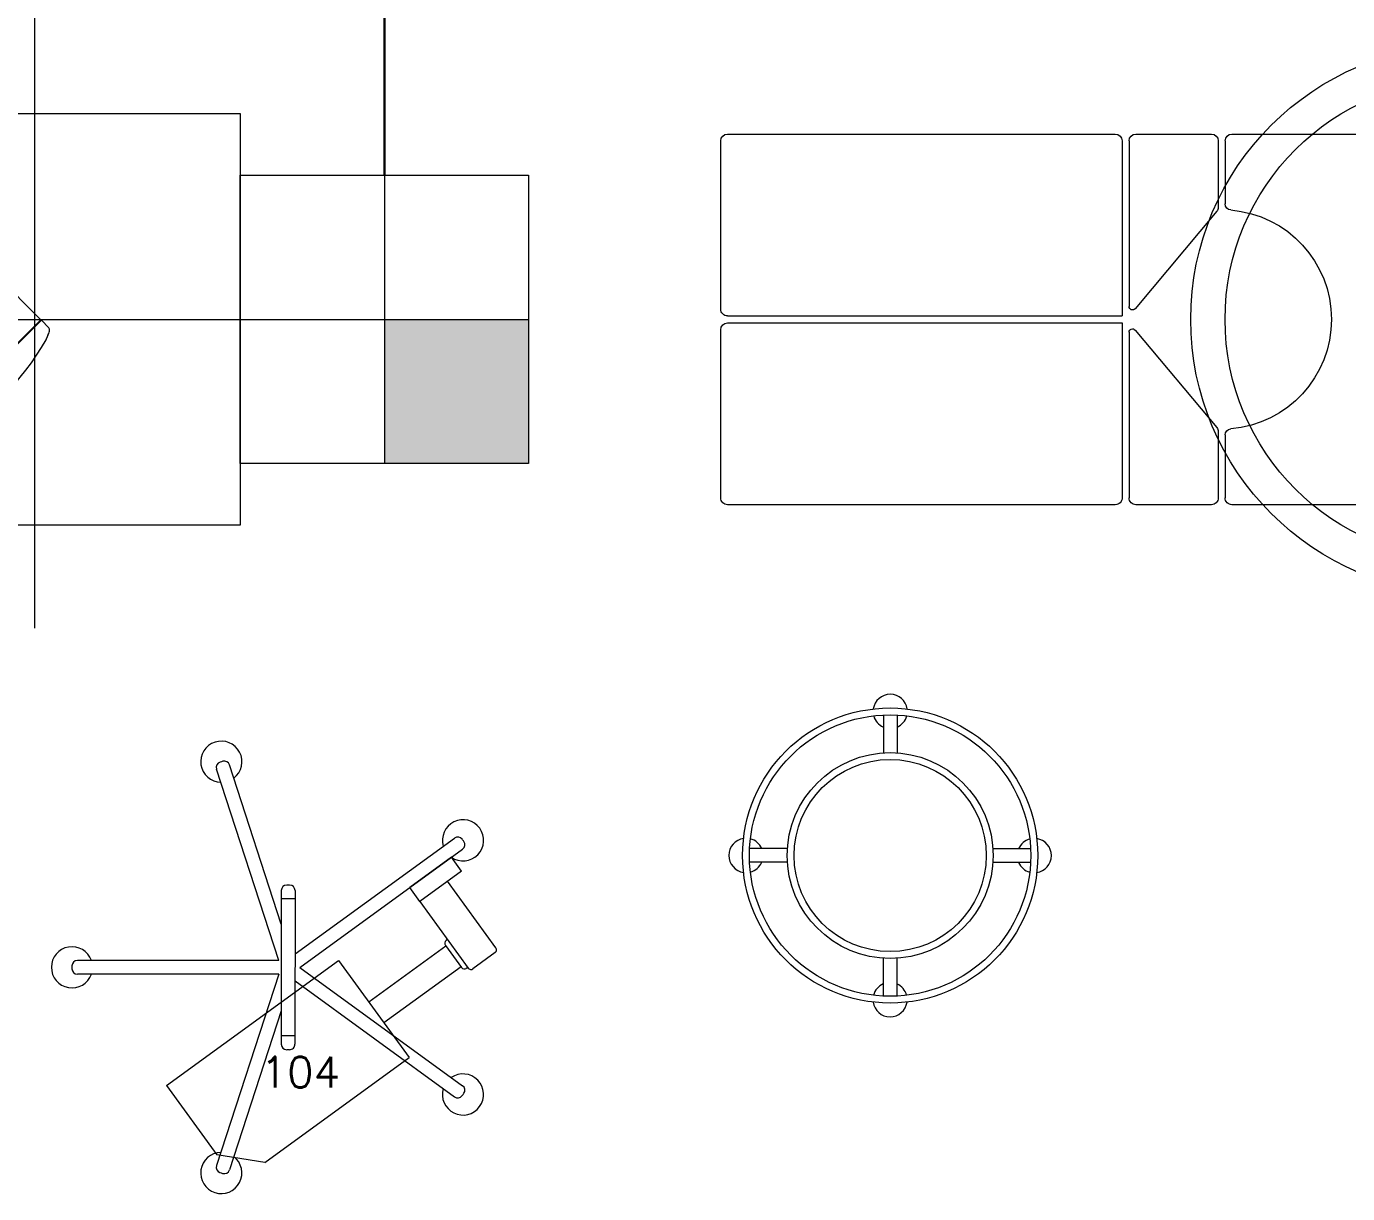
# Model space of a CAD drawing. Header units: metres. Extents: x 75097 to 220695, y -1557923 to -1361206.
# Drawn here: x 153152 to 155077, y -1402888 to -1401187 of the extents above; entities that cross this region are included whole.
import ezdxf

# ---------------------------------------------------------------- set-up
doc = ezdxf.new("R2010")
doc.units = ezdxf.units.M
doc.layers.get('0').update_dxf_attribs({"lineweight": 0})
for name, color, linetype, lineweight in [('A-100 - Copy$0$Medical Equipment and Furniture', 8, 'Continuous', 0), ('A-100 - Copy$0$Medical Equipment and Furniture1', 8, 'Continuous', 5), ('E-LG', 245, 'Continuous', 30)]:
    doc.layers.add(name, color=color, linetype=linetype, lineweight=lineweight)
doc.layers.add('E-POWR', color=7, linetype='Continuous', lineweight=9, true_color=0x4e7e3e)
doc.layers.add('EXF', color=7, linetype='Continuous', lineweight=0, true_color=0x4e7e3e)
doc.styles.add('A-100 - Copy$0$list_ghTextstyle', font='romans.shx', dxfattribs={"height": 0.25})

# ---------------------------------------------------------------- blocks, each defined once
blk = doc.blocks.new('SFB')
at = {"layer": 'E-POWR'}
h = blk.add_hatch(color=256, dxfattribs=at)
h.dxf.hatch_style = 1
h.paths.add_polyline_path([(210, -210), (210, 0), (0, 0), (0, -210)])
blk.add_lwpolyline([(-210, 210), (210, 210), (210, -210), (-210, -210)], close=True, dxfattribs=at)
for points in [[(0, 210), (0, -210)], [(-210, 0), (210, 0)]]:
    blk.add_lwpolyline(points, dxfattribs=at)
blk = doc.blocks.new('A-100 - Copy$0$OR Table')
at = {"layer": 'A-100 - Copy$0$Medical Equipment and Furniture'}
for p, q in [((-782398.7, -309932.5), (-782398.7, -310497.5)), ((-782143.7, -309922.5), (-782388.7, -309922.5)), ((-782133.7, -309932.5), (-782133.7, -310507.5)), ((-782123.7, -309932.5), (-782123.7, -310507.5)), ((-781868.7, -309922.5), (-782113.7, -309922.5)), ((-781858.7, -310497.5), (-781858.7, -309932.5)), ((-782388.7, -310507.5), (-782133.7, -310507.5)), ((-782123.7, -310507.5), (-781868.7, -310507.5)), ((-782398.7, -310527.5), (-782398.7, -310637.5)), ((-782388.7, -310517.5), (-782147.5, -310517.5)), ((-782286.2, -310645.4), (-782144.2, -310526.3)), ((-782113.2, -310526.3), (-781971.2, -310645.4)), ((-782110, -310517.5), (-781868.7, -310517.5)), ((-781858.7, -310637.5), (-781858.7, -310527.5)), ((-782388.7, -310647.5), (-782292, -310647.5)), ((-781965.4, -310647.5), (-781868.7, -310647.5)), ((-782398.7, -310667.5), (-782398.7, -310987.5)), ((-782388.7, -310657.5), (-782297.1, -310657.5)), ((-781960.3, -310657.5), (-781868.7, -310657.5)), ((-781858.7, -310987.5), (-781858.7, -310667.5))]:
    blk.add_line(p, q, dxfattribs=at)
for centre, radius, start, end in [((-782388.7, -309932.5), 10, 90.001, 180.001), ((-782143.7, -309932.5), 10, 0.001, 90.001), ((-782113.7, -309932.5), 10, 90.001, 180.001), ((-781868.7, -309932.5), 10, 0.001, 90.001), ((-782388.7, -310497.5), 10, 180.001, 270.001), ((-781868.7, -310497.5), 10, 270.001, 0.001), ((-782388.7, -310527.5), 10, 90.001, 180.001), ((-782147.5, -310522.5), 5, 309.9879, 90.001), ((-782110, -310522.5), 5, 90.001, 230.0141), ((-781868.7, -310527.5), 10, 0.001, 90.001), ((-782388.7, -310637.5), 10, 180.001, 270.001), ((-782292, -310638.5), 9, 270.001, 309.9879), ((-781965.4, -310638.5), 9, 230.0141, 270.001), ((-781868.7, -310637.5), 10, 270.001, 0.001), ((-782388.7, -310667.5), 10, 90.001, 180.001), ((-782297.1, -310666.5), 9, 4.7528, 90.001), ((-782128.7, -310652.5), 160, 184.7528, 355.2492), ((-781960.3, -310666.5), 9, 90.001, 175.2492), ((-781868.7, -310667.5), 10, 0.001, 90.001)]:
    blk.add_arc(centre, radius, start, end, dxfattribs=at)
blk = doc.blocks.new('A-100 - Copy$0$HF14427-P')
for p, q in [((-0.01, 0.4148), (-0.01, 0.3597)), ((0.01, 0.4148), (0.01, 0.3597)), ((-0.2048, 0.22), (-0.1497, 0.22)), ((0.1497, 0.22), (0.2048, 0.22)), ((-0.2048, 0.2), (-0.1497, 0.2)), ((0.1497, 0.2), (0.2048, 0.2)), ((-0.01, 0.0603), (-0.01, 0.0052)), ((0.01, 0.0603), (0.01, 0.0052))]:
    blk.add_line(p, q)
for points in [[(-0.1497, 0.2), (-0.1497, 0.2), (-0.1497, 0.2), (-0.1497, 0.2), (-0.1497, 0.2), (-0.1497, 0.2), (-0.1497, 0.2), (-0.1497, 0.2), (-0.1497, 0.2), (-0.1497, 0.2), (-0.1497, 0.2), (-0.1497, 0.2), (-0.1497, 0.2), (-0.1497, 0.2), (-0.1497, 0.2), (-0.1497, 0.2), (-0.1497, 0.2), (-0.1497, 0.2), (-0.1497, 0.2), (-0.1497, 0.2), (-0.1497, 0.2), (-0.1497, 0.2), (-0.1497, 0.2), (-0.1497, 0.2), (-0.1497, 0.2), (-0.1497, 0.2), (-0.1497, 0.2), (-0.1497, 0.2), (-0.1497, 0.2), (-0.1497, 0.2), (-0.1497, 0.2), (-0.1497, 0.2), (-0.1497, 0.2), (-0.1497, 0.2), (-0.1497, 0.2), (-0.1497, 0.2), (-0.1497, 0.2), (-0.1497, 0.2), (-0.1497, 0.2), (-0.1497, 0.2), (-0.1497, 0.2), (-0.1497, 0.2), (-0.1497, 0.2), (-0.1497, 0.2), (-0.1497, 0.2), (-0.1497, 0.2), (-0.1497, 0.2), (-0.1497, 0.2), (-0.1497, 0.2), (-0.1497, 0.2), (-0.1497, 0.2), (-0.1497, 0.2), (-0.1497, 0.2), (-0.1497, 0.2), (-0.1497, 0.2), (-0.1497, 0.2), (-0.1497, 0.2), (-0.1497, 0.2), (-0.1497, 0.2), (-0.1497, 0.2), (-0.1497, 0.2), (-0.1497, 0.2), (-0.1497, 0.2), (-0.1497, 0.2), (-0.1497, 0.2), (-0.1497, 0.2), (-0.1497, 0.2), (-0.1497, 0.2), (-0.1497, 0.2), (-0.1497, 0.2), (-0.1497, 0.2), (-0.1497, 0.2), (-0.1497, 0.2), (-0.1497, 0.2), (-0.1497, 0.2), (-0.1497, 0.2), (-0.1497, 0.2), (-0.1497, 0.2), (-0.1497, 0.2), (-0.1497, 0.2), (-0.1497, 0.2), (-0.1497, 0.2), (-0.1497, 0.2), (-0.1497, 0.2), (-0.1497, 0.2), (-0.1497, 0.2), (-0.1497, 0.2), (-0.1497, 0.2), (-0.1497, 0.2), (-0.1497, 0.2), (-0.1497, 0.2), (-0.1497, 0.2), (-0.1497, 0.2), (-0.1497, 0.2), (-0.1497, 0.2), (-0.1497, 0.2), (-0.1497, 0.2), (-0.1497, 0.2), (-0.1497, 0.2), (-0.1497, 0.2), (-0.1497, 0.2), (-0.1497, 0.2), (-0.1497, 0.2), (-0.1497, 0.2), (-0.1497, 0.2), (-0.1497, 0.2), (-0.1497, 0.2), (-0.1497, 0.2), (-0.1497, 0.2), (-0.1497, 0.2), (-0.1497, 0.2), (-0.1497, 0.2), (-0.1497, 0.2), (-0.1497, 0.2), (-0.1497, 0.2), (-0.1497, 0.2), (-0.1497, 0.2), (-0.1497, 0.2), (-0.1497, 0.2), (-0.1497, 0.2), (-0.1497, 0.2), (-0.1497, 0.2), (-0.1497, 0.2), (-0.1497, 0.2), (-0.1497, 0.2), (-0.1497, 0.2), (-0.1497, 0.2), (-0.1497, 0.2), (-0.1497, 0.2), (-0.1497, 0.2), (-0.1497, 0.2), (-0.1497, 0.2), (-0.1497, 0.2), (-0.1497, 0.2), (-0.1497, 0.2), (-0.1497, 0.2), (-0.1497, 0.2), (-0.1497, 0.2), (-0.1497, 0.2), (-0.1497, 0.2), (-0.1497, 0.2), (-0.1497, 0.2), (-0.1497, 0.2), (-0.1497, 0.2), (-0.1497, 0.2), (-0.1497, 0.2), (-0.1497, 0.2), (-0.1497, 0.2), (-0.1497, 0.2), (-0.1497, 0.2), (-0.1497, 0.2), (-0.1497, 0.2), (-0.1497, 0.2), (-0.1497, 0.2), (-0.1497, 0.2), (-0.1497, 0.2), (-0.1497, 0.2), (-0.1497, 0.2), (-0.1497, 0.2), (-0.1497, 0.2), (-0.1497, 0.2), (-0.1497, 0.2), (-0.1497, 0.2), (-0.1497, 0.2), (-0.1497, 0.2), (-0.1497, 0.2), (-0.1497, 0.2), (-0.1497, 0.2), (-0.1497, 0.2), (-0.1497, 0.2), (-0.1497, 0.2), (-0.1497, 0.2), (-0.1497, 0.2), (-0.1497, 0.2), (-0.1497, 0.2), (-0.1497, 0.2), (-0.1497, 0.2), (-0.1497, 0.2), (-0.1497, 0.2), (-0.1497, 0.2), (-0.1497, 0.2), (-0.1497, 0.2), (-0.1497, 0.2), (-0.1497, 0.2), (-0.1497, 0.2), (-0.1497, 0.2), (-0.1497, 0.2), (-0.1497, 0.2), (-0.1497, 0.2), (-0.1497, 0.2), (-0.1497, 0.2), (-0.1497, 0.2), (-0.1497, 0.2), (-0.1497, 0.2), (-0.1497, 0.2), (-0.1497, 0.2), (-0.1497, 0.2), (-0.1497, 0.2), (-0.1497, 0.2), (-0.1497, 0.2), (-0.1497, 0.2), (-0.1497, 0.2), (-0.1497, 0.2), (-0.1497, 0.2), (-0.1497, 0.2), (-0.1497, 0.2), (-0.1497, 0.2), (-0.1497, 0.2), (-0.1497, 0.2), (-0.1497, 0.2), (-0.1497, 0.2), (-0.1497, 0.2), (-0.1497, 0.2), (-0.1497, 0.2), (-0.1497, 0.2), (-0.1497, 0.2), (-0.1497, 0.2), (-0.1497, 0.2), (-0.1497, 0.2)], [(-0.1497, 0.2), (-0.1497, 0.2), (-0.1497, 0.2), (-0.1497, 0.2), (-0.1497, 0.2), (-0.1497, 0.2), (-0.1497, 0.2), (-0.1497, 0.2), (-0.1497, 0.2), (-0.1497, 0.2), (-0.1497, 0.2), (-0.1497, 0.2), (-0.1497, 0.2), (-0.1497, 0.2), (-0.1497, 0.2), (-0.1497, 0.2), (-0.1497, 0.2), (-0.1497, 0.2), (-0.1497, 0.2), (-0.1497, 0.2), (-0.1497, 0.2), (-0.1497, 0.2), (-0.1497, 0.2), (-0.1497, 0.2), (-0.1497, 0.2), (-0.1497, 0.2), (-0.1497, 0.2), (-0.1497, 0.2), (-0.1497, 0.2), (-0.1497, 0.2), (-0.1497, 0.2), (-0.1497, 0.2), (-0.1497, 0.2), (-0.1497, 0.2), (-0.1497, 0.2), (-0.1497, 0.2), (-0.1497, 0.2), (-0.1497, 0.2), (-0.1497, 0.2), (-0.1497, 0.2), (-0.1497, 0.2), (-0.1497, 0.2), (-0.1497, 0.2), (-0.1497, 0.2), (-0.1497, 0.2), (-0.1497, 0.2), (-0.1497, 0.2), (-0.1497, 0.2), (-0.1497, 0.2), (-0.1497, 0.2), (-0.1497, 0.2), (-0.1497, 0.2), (-0.1497, 0.2), (-0.1497, 0.2), (-0.1497, 0.2), (-0.1497, 0.2), (-0.1497, 0.2), (-0.1497, 0.2), (-0.1497, 0.2), (-0.1497, 0.2), (-0.1497, 0.2), (-0.1497, 0.2), (-0.1497, 0.2), (-0.1497, 0.2), (-0.1497, 0.2), (-0.1497, 0.2), (-0.1497, 0.2), (-0.1497, 0.2), (-0.1497, 0.2), (-0.1497, 0.2), (-0.1497, 0.2), (-0.1497, 0.2), (-0.1497, 0.2), (-0.1497, 0.2), (-0.1497, 0.2), (-0.1497, 0.2), (-0.1497, 0.2), (-0.1497, 0.2), (-0.1497, 0.2), (-0.1497, 0.2), (-0.1497, 0.2), (-0.1497, 0.2), (-0.1497, 0.2), (-0.1497, 0.2), (-0.1497, 0.2), (-0.1497, 0.2), (-0.1497, 0.2), (-0.1497, 0.2), (-0.1497, 0.2), (-0.1497, 0.2), (-0.1497, 0.2), (-0.1497, 0.2), (-0.1497, 0.2), (-0.1497, 0.2), (-0.1497, 0.2), (-0.1497, 0.2), (-0.1497, 0.2), (-0.1497, 0.2), (-0.1497, 0.2), (-0.1497, 0.2), (-0.1497, 0.2), (-0.1497, 0.2), (-0.1497, 0.2), (-0.1497, 0.2), (-0.1497, 0.2), (-0.1497, 0.2), (-0.1497, 0.2), (-0.1497, 0.2), (-0.1497, 0.2), (-0.1497, 0.2), (-0.1497, 0.2), (-0.1497, 0.2), (-0.1497, 0.2), (-0.1497, 0.2), (-0.1497, 0.2), (-0.1497, 0.2), (-0.1497, 0.2), (-0.1497, 0.2), (-0.1497, 0.2), (-0.1497, 0.2), (-0.1497, 0.2), (-0.1497, 0.2), (-0.1497, 0.2), (-0.1497, 0.2), (-0.1497, 0.2), (-0.1497, 0.2), (-0.1497, 0.2), (-0.1497, 0.2), (-0.1497, 0.2), (-0.1497, 0.2), (-0.1497, 0.2), (-0.1497, 0.2), (-0.1497, 0.2), (-0.1497, 0.2), (-0.1497, 0.2), (-0.1497, 0.2), (-0.1497, 0.2), (-0.1497, 0.2), (-0.1497, 0.2), (-0.1497, 0.2), (-0.1497, 0.2), (-0.1497, 0.2), (-0.1497, 0.2), (-0.1497, 0.2), (-0.1497, 0.2), (-0.1497, 0.2), (-0.1497, 0.2), (-0.1497, 0.2), (-0.1497, 0.2), (-0.1497, 0.2), (-0.1497, 0.2), (-0.1497, 0.2), (-0.1497, 0.2), (-0.1497, 0.2), (-0.1497, 0.2), (-0.1497, 0.2), (-0.1497, 0.2), (-0.1497, 0.2), (-0.1497, 0.2), (-0.1497, 0.2), (-0.1497, 0.2), (-0.1497, 0.2), (-0.1497, 0.2), (-0.1497, 0.2), (-0.1497, 0.2), (-0.1497, 0.2), (-0.1497, 0.2), (-0.1497, 0.2), (-0.1497, 0.2), (-0.1497, 0.2), (-0.1497, 0.2), (-0.1497, 0.2), (-0.1497, 0.2), (-0.1497, 0.2), (-0.1497, 0.2), (-0.1497, 0.2), (-0.1497, 0.2), (-0.1497, 0.2), (-0.1497, 0.2), (-0.1497, 0.2), (-0.1497, 0.2), (-0.1497, 0.2), (-0.1497, 0.2), (-0.1497, 0.2), (-0.1497, 0.2), (-0.1497, 0.2), (-0.1497, 0.2), (-0.1497, 0.2), (-0.1497, 0.2), (-0.1497, 0.2), (-0.1497, 0.2), (-0.1497, 0.2), (-0.1497, 0.2), (-0.1497, 0.2), (-0.1497, 0.2), (-0.1497, 0.2), (-0.1497, 0.2), (-0.1497, 0.2), (-0.1497, 0.2), (-0.1497, 0.2), (-0.1497, 0.2), (-0.1497, 0.2), (-0.1497, 0.2), (-0.1497, 0.2), (-0.1497, 0.2), (-0.1497, 0.2), (-0.1497, 0.2), (-0.1497, 0.2), (-0.1497, 0.2), (-0.1497, 0.2), (-0.1497, 0.2), (-0.1497, 0.2), (-0.1497, 0.2), (-0.1497, 0.2)], [(-0.1497, 0.2), (-0.1497, 0.2), (-0.1497, 0.2), (-0.1497, 0.2), (-0.1497, 0.2), (-0.1497, 0.2), (-0.1497, 0.2), (-0.1497, 0.2), (-0.1497, 0.2), (-0.1497, 0.2), (-0.1497, 0.2), (-0.1497, 0.2), (-0.1497, 0.2), (-0.1497, 0.2), (-0.1497, 0.2), (-0.1497, 0.2), (-0.1497, 0.2), (-0.1497, 0.2), (-0.1497, 0.2), (-0.1497, 0.2), (-0.1497, 0.2), (-0.1497, 0.2), (-0.1497, 0.2), (-0.1497, 0.2), (-0.1497, 0.2), (-0.1497, 0.2), (-0.1497, 0.2), (-0.1497, 0.2), (-0.1497, 0.2), (-0.1497, 0.2), (-0.1497, 0.2), (-0.1497, 0.2), (-0.1497, 0.2), (-0.1497, 0.2), (-0.1497, 0.2), (-0.1497, 0.2), (-0.1497, 0.2), (-0.1497, 0.2), (-0.1497, 0.2), (-0.1497, 0.2), (-0.1497, 0.2), (-0.1497, 0.2), (-0.1497, 0.2), (-0.1497, 0.2), (-0.1497, 0.2), (-0.1497, 0.2), (-0.1497, 0.2), (-0.1497, 0.2), (-0.1497, 0.2), (-0.1497, 0.2), (-0.1497, 0.2), (-0.1497, 0.2), (-0.1497, 0.2), (-0.1497, 0.2), (-0.1497, 0.2), (-0.1497, 0.2), (-0.1497, 0.2), (-0.1497, 0.2), (-0.1497, 0.2), (-0.1497, 0.2), (-0.1497, 0.2), (-0.1497, 0.2), (-0.1497, 0.2), (-0.1497, 0.2), (-0.1497, 0.2), (-0.1497, 0.2), (-0.1497, 0.2), (-0.1497, 0.2), (-0.1497, 0.2), (-0.1497, 0.2), (-0.1497, 0.2), (-0.1497, 0.2), (-0.1497, 0.2), (-0.1497, 0.2), (-0.1497, 0.2), (-0.1497, 0.2), (-0.1497, 0.2), (-0.1497, 0.2), (-0.1497, 0.2), (-0.1497, 0.2), (-0.1497, 0.2), (-0.1497, 0.2), (-0.1497, 0.2), (-0.1497, 0.2), (-0.1497, 0.2), (-0.1497, 0.2), (-0.1497, 0.2), (-0.1497, 0.2), (-0.1497, 0.2), (-0.1497, 0.2), (-0.1497, 0.2), (-0.1497, 0.2), (-0.1497, 0.2), (-0.1497, 0.2), (-0.1497, 0.2), (-0.1497, 0.2), (-0.1497, 0.2), (-0.1497, 0.2), (-0.1497, 0.2), (-0.1497, 0.2), (-0.1497, 0.2), (-0.1497, 0.2), (-0.1497, 0.2), (-0.1497, 0.2), (-0.1497, 0.2), (-0.1497, 0.2), (-0.1497, 0.2), (-0.1497, 0.2), (-0.1497, 0.2), (-0.1497, 0.2), (-0.1497, 0.2), (-0.1497, 0.2), (-0.1497, 0.2), (-0.1497, 0.2), (-0.1497, 0.2), (-0.1497, 0.2), (-0.1497, 0.2), (-0.1497, 0.2), (-0.1497, 0.2), (-0.1497, 0.2), (-0.1497, 0.2), (-0.1497, 0.2), (-0.1497, 0.2), (-0.1497, 0.2), (-0.1497, 0.2), (-0.1497, 0.2), (-0.1497, 0.2), (-0.1497, 0.2), (-0.1497, 0.2), (-0.1497, 0.2), (-0.1497, 0.2), (-0.1497, 0.2), (-0.1497, 0.2), (-0.1497, 0.2), (-0.1497, 0.2), (-0.1497, 0.2), (-0.1497, 0.2), (-0.1497, 0.2), (-0.1497, 0.2), (-0.1497, 0.2), (-0.1497, 0.2), (-0.1497, 0.2), (-0.1497, 0.2), (-0.1497, 0.2), (-0.1497, 0.2), (-0.1497, 0.2), (-0.1497, 0.2), (-0.1497, 0.2), (-0.1497, 0.2), (-0.1497, 0.2), (-0.1497, 0.2), (-0.1497, 0.2), (-0.1497, 0.2), (-0.1497, 0.2), (-0.1497, 0.2), (-0.1497, 0.2), (-0.1497, 0.2), (-0.1497, 0.2), (-0.1497, 0.2), (-0.1497, 0.2), (-0.1497, 0.2), (-0.1497, 0.2), (-0.1497, 0.2), (-0.1497, 0.2), (-0.1497, 0.2), (-0.1497, 0.2), (-0.1497, 0.2), (-0.1497, 0.2), (-0.1497, 0.2), (-0.1497, 0.2), (-0.1497, 0.2), (-0.1497, 0.2), (-0.1497, 0.2), (-0.1497, 0.2), (-0.1497, 0.2), (-0.1497, 0.2), (-0.1497, 0.2), (-0.1497, 0.2), (-0.1497, 0.2), (-0.1497, 0.2), (-0.1497, 0.2), (-0.1497, 0.2), (-0.1497, 0.2), (-0.1497, 0.2), (-0.1497, 0.2), (-0.1497, 0.2), (-0.1497, 0.2), (-0.1497, 0.2), (-0.1497, 0.2), (-0.1497, 0.2), (-0.1497, 0.2), (-0.1497, 0.2), (-0.1497, 0.2), (-0.1497, 0.2), (-0.1497, 0.2), (-0.1497, 0.2), (-0.1497, 0.2), (-0.1497, 0.2), (-0.1497, 0.2), (-0.1497, 0.2), (-0.1497, 0.2), (-0.1497, 0.2), (-0.1497, 0.2), (-0.1497, 0.2), (-0.1497, 0.2), (-0.1497, 0.2), (-0.1497, 0.2), (-0.1497, 0.2), (-0.1497, 0.2), (-0.1497, 0.2), (-0.1497, 0.2), (-0.1497, 0.2), (-0.1497, 0.2), (-0.1497, 0.2), (-0.1497, 0.2), (-0.1497, 0.2), (-0.1497, 0.2), (-0.1497, 0.2), (-0.1497, 0.2), (-0.1497, 0.2), (-0.1497, 0.2), (-0.1497, 0.2), (-0.1497, 0.2), (-0.1497, 0.2), (-0.1497, 0.2), (-0.1497, 0.2), (-0.1497, 0.2), (-0.1497, 0.2), (-0.1497, 0.2), (-0.1497, 0.2), (-0.1497, 0.2), (-0.1497, 0.2), (-0.1497, 0.2), (-0.1497, 0.2), (-0.1497, 0.2), (-0.1497, 0.2), (-0.1497, 0.2), (-0.1497, 0.2), (-0.1497, 0.2), (-0.1497, 0.2), (-0.1497, 0.2), (-0.1497, 0.2), (-0.1497, 0.2), (-0.1497, 0.2), (-0.1497, 0.2), (-0.1497, 0.2), (-0.1497, 0.2), (-0.1497, 0.2), (-0.1497, 0.2), (-0.1497, 0.2), (-0.1497, 0.2), (-0.1497, 0.2), (-0.1497, 0.2), (-0.1497, 0.2), (-0.1497, 0.2), (-0.1497, 0.2), (-0.1497, 0.2), (-0.1497, 0.2), (-0.1497, 0.2), (-0.1497, 0.2), (-0.1497, 0.2), (-0.1497, 0.2), (-0.1497, 0.2), (-0.1497, 0.2), (-0.1497, 0.2), (-0.1497, 0.2), (-0.1497, 0.2), (-0.1497, 0.2), (-0.1497, 0.2), (-0.1497, 0.2), (-0.1497, 0.2), (-0.1497, 0.2), (-0.1497, 0.2), (-0.1497, 0.2), (-0.1497, 0.2), (-0.1497, 0.2), (-0.1497, 0.2)]]:
    blk.add_lwpolyline(points, close=True)
for points in [[(-0.1497, 0.2), (-0.1497, 0.2), (-0.1497, 0.2), (-0.1497, 0.2), (-0.1497, 0.2), (-0.1497, 0.2), (-0.1497, 0.2), (-0.1497, 0.2)], [(-0.1497, 0.2), (-0.1497, 0.2), (-0.1497, 0.2), (-0.1497, 0.2), (-0.1497, 0.2), (-0.1497, 0.2), (-0.1497, 0.2), (-0.1497, 0.2), (-0.1497, 0.2), (-0.1497, 0.2), (-0.1497, 0.2), (-0.1497, 0.2), (-0.1497, 0.2), (-0.1497, 0.2), (-0.1497, 0.2), (-0.1497, 0.2), (-0.1497, 0.2), (-0.1497, 0.2), (-0.1497, 0.2), (-0.1497, 0.2), (-0.1497, 0.2), (-0.1497, 0.2), (-0.1497, 0.2), (-0.1497, 0.2), (-0.1497, 0.2), (-0.1497, 0.2), (-0.1497, 0.2), (-0.1497, 0.2), (-0.1497, 0.2), (-0.1497, 0.2), (-0.1497, 0.2), (-0.1497, 0.2), (-0.1497, 0.2), (-0.1497, 0.2), (-0.1497, 0.2), (-0.1497, 0.2), (-0.1497, 0.2), (-0.1497, 0.2), (-0.1497, 0.2), (-0.1497, 0.2), (-0.1497, 0.2), (-0.1497, 0.2), (-0.1497, 0.2), (-0.1497, 0.2), (-0.1497, 0.2), (-0.1497, 0.2), (-0.1497, 0.2), (-0.1497, 0.2), (-0.1497, 0.2), (-0.1497, 0.2), (-0.1497, 0.2), (-0.1497, 0.2), (-0.1497, 0.2), (-0.1497, 0.2), (-0.1497, 0.2), (-0.1497, 0.2), (-0.1497, 0.2), (-0.1497, 0.2), (-0.1497, 0.2), (-0.1497, 0.2), (-0.1497, 0.2), (-0.1497, 0.2), (-0.1497, 0.2), (-0.1497, 0.2), (-0.1497, 0.2), (-0.1497, 0.2), (-0.1497, 0.2), (-0.1497, 0.2), (-0.1497, 0.2), (-0.1497, 0.2), (-0.1497, 0.2), (-0.1497, 0.2), (-0.1497, 0.2), (-0.1497, 0.2), (-0.1497, 0.2), (-0.1497, 0.2), (-0.1497, 0.2), (-0.1497, 0.2), (-0.1497, 0.2), (-0.1497, 0.2), (-0.1497, 0.2), (-0.1497, 0.2), (-0.1497, 0.2), (-0.1497, 0.2), (-0.1497, 0.2), (-0.1497, 0.2), (-0.1497, 0.2), (-0.1497, 0.2), (-0.1497, 0.2), (-0.1497, 0.2), (-0.1497, 0.2), (-0.1497, 0.2), (-0.1497, 0.2), (-0.1497, 0.2), (-0.1497, 0.2), (-0.1497, 0.2), (-0.1497, 0.2), (-0.1497, 0.2), (-0.1497, 0.2), (-0.1497, 0.2), (-0.1497, 0.2), (-0.1497, 0.2), (-0.1497, 0.2), (-0.1497, 0.2), (-0.1497, 0.2), (-0.1497, 0.2), (-0.1497, 0.2), (-0.1497, 0.2), (-0.1497, 0.2), (-0.1497, 0.2), (-0.1497, 0.2)], [(-0.1497, 0.2), (-0.1497, 0.2), (-0.1497, 0.2), (-0.1497, 0.2), (-0.1497, 0.2), (-0.1497, 0.2), (-0.1497, 0.2), (-0.1497, 0.2), (-0.1497, 0.2), (-0.1497, 0.2), (-0.1497, 0.2), (-0.1497, 0.2), (-0.1497, 0.2), (-0.1497, 0.2), (-0.1497, 0.2), (-0.1497, 0.2), (-0.1497, 0.2)], [(-0.1497, 0.2), (-0.1497, 0.2), (-0.1497, 0.2), (-0.1497, 0.2), (-0.1497, 0.2), (-0.1497, 0.2), (-0.1497, 0.2)], [(-0.1497, 0.2), (-0.1497, 0.2), (-0.1497, 0.2), (-0.1497, 0.2), (-0.1497, 0.2), (-0.1497, 0.2), (-0.1497, 0.2), (-0.1497, 0.2), (-0.1497, 0.2), (-0.1497, 0.2), (-0.1497, 0.2), (-0.1497, 0.2)], [(-0.1497, 0.2), (-0.1497, 0.2), (-0.1497, 0.2), (-0.1497, 0.2), (-0.1497, 0.2), (-0.1497, 0.2), (-0.1497, 0.2), (-0.1497, 0.2), (-0.1497, 0.2), (-0.1497, 0.2), (-0.1497, 0.2), (-0.1497, 0.2), (-0.1497, 0.2), (-0.1497, 0.2), (-0.1497, 0.2), (-0.1497, 0.2), (-0.1497, 0.2), (-0.1497, 0.2), (-0.1497, 0.2), (-0.1497, 0.2), (-0.1497, 0.2), (-0.1497, 0.2), (-0.1497, 0.2), (-0.1497, 0.2), (-0.1497, 0.2), (-0.1497, 0.2), (-0.1497, 0.2), (-0.1497, 0.2), (-0.1497, 0.2), (-0.1497, 0.2), (-0.1497, 0.2), (-0.1497, 0.2), (-0.1497, 0.2), (-0.1497, 0.2), (-0.1497, 0.2), (-0.1497, 0.2), (-0.1497, 0.2), (-0.1497, 0.2), (-0.1497, 0.2), (-0.1497, 0.2), (-0.1497, 0.2), (-0.1497, 0.2), (-0.1497, 0.2), (-0.1497, 0.2), (-0.1497, 0.2), (-0.1497, 0.2), (-0.1497, 0.2), (-0.1497, 0.2), (-0.1497, 0.2), (-0.1497, 0.2), (-0.1497, 0.2), (-0.1497, 0.2), (-0.1497, 0.2), (-0.1497, 0.2), (-0.1497, 0.2), (-0.1497, 0.2), (-0.1497, 0.2), (-0.1497, 0.2), (-0.1497, 0.2), (-0.1497, 0.2), (-0.1497, 0.2), (-0.1497, 0.2), (-0.1497, 0.2), (-0.1497, 0.2), (-0.1497, 0.2), (-0.1497, 0.2), (-0.1497, 0.2), (-0.1497, 0.2), (-0.1497, 0.2), (-0.1497, 0.2), (-0.1497, 0.2), (-0.1497, 0.2), (-0.1497, 0.2), (-0.1497, 0.2), (-0.1497, 0.2), (-0.1497, 0.2), (-0.1497, 0.2), (-0.1497, 0.2), (-0.1497, 0.2), (-0.1497, 0.2), (-0.1497, 0.2), (-0.1497, 0.2), (-0.1497, 0.2), (-0.1497, 0.2), (-0.1497, 0.2), (-0.1497, 0.2), (-0.1497, 0.2), (-0.1497, 0.2), (-0.1497, 0.2)], [(-0.1497, 0.2), (-0.1497, 0.2), (-0.1497, 0.2), (-0.1497, 0.2), (-0.1497, 0.2), (-0.1497, 0.2), (-0.1497, 0.2), (-0.1497, 0.2), (-0.1497, 0.2), (-0.1497, 0.2), (-0.1497, 0.2), (-0.1497, 0.2), (-0.1497, 0.2), (-0.1497, 0.2), (-0.1497, 0.2), (-0.1497, 0.2), (-0.1497, 0.2), (-0.1497, 0.2), (-0.1497, 0.2), (-0.1497, 0.2), (-0.1497, 0.2), (-0.1497, 0.2), (-0.1497, 0.2), (-0.1497, 0.2), (-0.1497, 0.2), (-0.1497, 0.2), (-0.1497, 0.2), (-0.1497, 0.2), (-0.1497, 0.2), (-0.1497, 0.2), (-0.1497, 0.2), (-0.1497, 0.2), (-0.1497, 0.2), (-0.1497, 0.2), (-0.1497, 0.2), (-0.1497, 0.2), (-0.1497, 0.2), (-0.1497, 0.2), (-0.1497, 0.2), (-0.1497, 0.2), (-0.1497, 0.2), (-0.1497, 0.2), (-0.1497, 0.2), (-0.1497, 0.2), (-0.1497, 0.2), (-0.1497, 0.2), (-0.1497, 0.2), (-0.1497, 0.2), (-0.1497, 0.2), (-0.1497, 0.2), (-0.1497, 0.2), (-0.1497, 0.2), (-0.1497, 0.2), (-0.1497, 0.2)], [(-0.1497, 0.2), (-0.1497, 0.2), (-0.1497, 0.2), (-0.1497, 0.2), (-0.1497, 0.2), (-0.1497, 0.2), (-0.1497, 0.2), (-0.1497, 0.2), (-0.1497, 0.2), (-0.1497, 0.2)], [(-0.1497, 0.2), (-0.1497, 0.2), (-0.1497, 0.2), (-0.1497, 0.2), (-0.1497, 0.2), (-0.1497, 0.2), (-0.1497, 0.2), (-0.1497, 0.2), (-0.1497, 0.2), (-0.1497, 0.2)], [(-0.1497, 0.2), (-0.1497, 0.2), (-0.1497, 0.2), (-0.1497, 0.2), (-0.1497, 0.2), (-0.1497, 0.2), (-0.1497, 0.2), (-0.1497, 0.2), (-0.1497, 0.2), (-0.1497, 0.2), (-0.1497, 0.2), (-0.1497, 0.2), (-0.1497, 0.2), (-0.1497, 0.2), (-0.1497, 0.2)], [(-0.1497, 0.2), (-0.1497, 0.2), (-0.1497, 0.2), (-0.1497, 0.2), (-0.1497, 0.2), (-0.1497, 0.2), (-0.1497, 0.2), (-0.1497, 0.2), (-0.1497, 0.2), (-0.1497, 0.2)], [(-0.1497, 0.2), (-0.1497, 0.2), (-0.1497, 0.2), (-0.1497, 0.2), (-0.1497, 0.2), (-0.1497, 0.2), (-0.1497, 0.2)], [(-0.1497, 0.2), (-0.1497, 0.2), (-0.1497, 0.2), (-0.1497, 0.2), (-0.1497, 0.2), (-0.1497, 0.2), (-0.1497, 0.2), (-0.1497, 0.2), (-0.1497, 0.2), (-0.1497, 0.2)], [(-0.1497, 0.2), (-0.1497, 0.2), (-0.1497, 0.2), (-0.1497, 0.2), (-0.1497, 0.2), (-0.1497, 0.2), (-0.1497, 0.2), (-0.1497, 0.2), (-0.1497, 0.2), (-0.1497, 0.2), (-0.1497, 0.2), (-0.1497, 0.2), (-0.1497, 0.2), (-0.1497, 0.2), (-0.1497, 0.2), (-0.1497, 0.2), (-0.1497, 0.2), (-0.1497, 0.2)], [(-0.1497, 0.2), (-0.1497, 0.2), (-0.1497, 0.2), (-0.1497, 0.2), (-0.1497, 0.2), (-0.1497, 0.2), (-0.1497, 0.2), (-0.1497, 0.2), (-0.1497, 0.2)]]:
    blk.add_lwpolyline(points)
for radius in [0.215, 0.205, 0.15, 0.14]:
    blk.add_circle((0, 0.21), radius)
for centre, start, end in [((0, 0.42), 8.2132, 171.7868), ((0, 0.42), 194.9006, 246.4218), ((0, 0.42), 293.5782, 345.0994), ((-0.21, 0.21), 98.2132, 261.7868), ((-0.21, 0.21), 23.5782, 75.0994), ((0.21, 0.21), 104.9006, 156.4218), ((0.21, 0.21), 278.2132, 81.7868), ((-0.21, 0.21), 284.9006, 336.4218), ((0.21, 0.21), 203.5782, 255.0994), ((0, 0), 113.5782, 165.0994), ((0, 0), 14.9006, 66.4218), ((0, 0), 188.2132, 351.7868)]:
    blk.add_arc(centre, 0.025, start, end)
blk = doc.blocks.new('A-100 - Copy$0$Surgical Pendant (MG)')
at = {"layer": 'A-100 - Copy$0$Medical Equipment and Furniture'}
for p, q in [((-784781.3, -326890.1, 0), (-784318.8, -326818.8, 0)), ((-784769.9, -326898.5, 0), (-784327.1, -326830.2, 0)), ((-784296.1, -326847.7, 0), (-784794.2, -326924.5, 0)), ((-784296.1, -326847.7, 0), (-784223.2, -327320.6, 0)), ((-784261.7, -326860.6, 0), (-784187.7, -327341, 0)), ((-784270.1, -326872, 0), (-784197.6, -327342.5, 0)), ((-784794.2, -326924.5, 0), (-784721.3, -327397.4, 0)), ((-784749.1, -327427.5, 0), (-784823.1, -326947.1, 0)), ((-784739.2, -327425.9, 0), (-784811.7, -326955.5, 0)), ((-783443.6, -327963.1, 0), (-783443.6, -327063.1, 0)), ((-783743.6, -327813.1, 0), (-783743.6, -327213.1, 0)), ((-783743.6, -327213.1, 0), (-783143.6, -327213.1, 0)), ((-783143.6, -327213.1, 0), (-783143.6, -327813.1, 0)), ((-784457.2, -327303.2, 0), (-784459.1, -327303.7, 0)), ((-784454.7, -327302.5, 0), (-784457.2, -327303.2, 0)), ((-784451.7, -327301.7, 0), (-784454.7, -327302.5, 0)), ((-784449.1, -327301.1, 0), (-784451.9, -327301.8, 0)), ((-784451.9, -327301.8, 0), (-784451.7, -327301.7, 0)), ((-784441.9, -327302.1, 0), (-784442.5, -327301.5, 0)), ((-784441.8, -327302.2, 0), (-784441.9, -327302.1, 0)), ((-784441.9, -327302.1, 0), (-784432.1, -327314.3, 0)), ((-784432.1, -327314.3, 0), (-784621.9, -327461.2, 0)), ((-784431.5, -327315.1, 0), (-784621.3, -327461.9, 0)), ((-784458.3, -327303.5, 0), (-784459.5, -327303.8, 0)), ((-784459.1, -327303.7, 0), (-784459.5, -327303.8, 0)), ((-784432.3, -327315.7, 0), (-784432.9, -327314.9, 0)), ((-784431.5, -327315.1, 0), (-783764.7, -328177.4, 0)), ((-784223.2, -327320.6, 0), (-784244.5, -327349.7, 0)), ((-784187.7, -327341, 0), (-784197.6, -327342.5, 0)), ((-784398.1, -327358.2, 0), (-784362, -327352.6, 0)), ((-784362, -327352.6, 0), (-784344.9, -327365.2, 0)), ((-784244.5, -327349.7, 0), (-784344.9, -327365.2, 0)), ((-784344.9, -327365.2, 0), (-784295.9, -327357.6, 0)), ((-784343.8, -327367, 0), (-784295.6, -327359.6, 0)), ((-784295.9, -327357.6, 0), (-784266.8, -327378.9, 0)), ((-784295.6, -327359.6, 0), (-784268.8, -327379.3, 0)), ((-784270.7, -327353.7, 0), (-784244, -327527.2, 0)), ((-784262.8, -327352.5, 0), (-784236.1, -327526, 0)), ((-784357.4, -327382.3, 0), (-784344.9, -327365.2, 0)), ((-784343.8, -327367, 0), (-784356.4, -327384.1, 0)), ((-784268.8, -327379.3, 0), (-784246, -327527.5, 0)), ((-784266.8, -327378.9, 0), (-784244, -327527.2, 0)), ((-784692.3, -327418.7, 0), (-784721.3, -327397.4, 0)), ((-784377.2, -327385.3, 0), (-784357.4, -327382.3, 0)), ((-784356.4, -327384.1, 0), (-784375.8, -327387.1, 0)), ((-784602.7, -327404.9, 0), (-784692.3, -327418.7, 0)), ((-784674, -327415.9, 0), (-784647.2, -327589.3, 0)), ((-784666.1, -327414.7, 0), (-784639.3, -327588.1, 0)), ((-784662.2, -327439.9, 0), (-784640.9, -327410.8, 0)), ((-784640.6, -327412.8, 0), (-784660.2, -327439.6, 0)), ((-784640.9, -327410.8, 0), (-784602.7, -327404.9, 0)), ((-784604.8, -327407.3, 0), (-784640.6, -327412.8, 0)), ((-784739.2, -327425.9, 0), (-784749.1, -327427.5, 0)), ((-784625.4, -327432.3, 0), (-784626.4, -327434.1, 0)), ((-784625.2, -327432, 0), (-784625.8, -327433.1, 0)), ((-784625.2, -327432, 0), (-784625.4, -327432.3, 0)), ((-784639.3, -327588.1, 0), (-784662.2, -327439.9, 0)), ((-784660.2, -327439.6, 0), (-784637.4, -327587.8, 0)), ((-784631.9, -327445.9, 0), (-784632, -327446.5, 0)), ((-784631.2, -327448.6, 0), (-784631.2, -327448.6, 0)), ((-784631.2, -327448.6, 0), (-784621.9, -327461.1, 0)), ((-784630.2, -327440.7, 0), (-784631, -327442.4, 0)), ((-784630.2, -327440.7, 0), (-784630.2, -327440.7, 0)), ((-784629.1, -327438.8, 0), (-784629.2, -327439, 0)), ((-783954.5, -328324.2, 0), (-784621.3, -327461.9, 0)), ((-784620.5, -327461.3, 0), (-784621.1, -327460.5, 0)), ((-783431.2, -327492.2, 0), (-783442.5, -327503, 0)), ((-783423.3, -327492.2, 0), (-783425, -327491.6, 0)), ((-783423.2, -327492.2, 0), (-783423.3, -327492.2, 0)), ((-783418.5, -327494.2, 0), (-783421.5, -327492.9, 0)), ((-783421.2, -327493.1, 0), (-783421.5, -327492.9, 0)), ((-783416.2, -327495.2, 0), (-783418.5, -327494.2, 0)), ((-783414.3, -327495.9, 0), (-783416.2, -327495.1, 0)), ((-783414, -327496.1, 0), (-783415.1, -327495.6, 0)), ((-783414, -327496.1, 0), (-783414.3, -327495.9, 0)), ((-783918.5, -327978.5, 0), (-783443.2, -327503.7, 0)), ((-783893.6, -327513.1, 0), (-782993.6, -327513.1, 0)), ((-783443.2, -327503.7, 0), (-783273.6, -327673.5, 0)), ((-783442.5, -327503, 0), (-783272.9, -327672.8, 0)), ((-783442.5, -327504.4, 0), (-783441.8, -327503.7, 0)), ((-784246, -327527.5, 0), (-784256.3, -327541.6, 0)), ((-784244, -327527.2, 0), (-784255.4, -327542.8, 0)), ((-784236.1, -327526, 0), (-784244, -327527.2, 0)), ((-784647.2, -327589.3, 0), (-784639.3, -327588.1, 0)), ((-784610.2, -327609.4, 0), (-784639.3, -327588.1, 0)), ((-784637.4, -327587.8, 0), (-784610.6, -327607.5, 0)), ((-784549.8, -327582.9, 0), (-784562.4, -327600, 0)), ((-784548.8, -327584.8, 0), (-784561.3, -327601.9, 0)), ((-784530.1, -327579.9, 0), (-784549.8, -327582.9, 0)), ((-784528.7, -327581.7, 0), (-784548.8, -327584.8, 0)), ((-784610.6, -327607.5, 0), (-784562.4, -327600, 0)), ((-784561.3, -327601.9, 0), (-784610.2, -327609.4, 0)), ((-784562.5, -327600.8, 0), (-784545.5, -327613.5, 0)), ((-784545.5, -327613.5, 0), (-784508.2, -327608.2, 0)), ((-783265.8, -327644.7, 0), (-783266, -327644.3, 0)), ((-783265.5, -327645.5, 0), (-783266, -327644.3, 0)), ((-783265, -327646.5, 0), (-783265.8, -327644.7, 0)), ((-783262.1, -327661.6, 0), (-783272.9, -327672.8, 0)), ((-783263, -327651.6, 0), (-783262.8, -327651.8, 0)), ((-783261.9, -327654.3, 0), (-783263, -327651.6, 0)), ((-783262.1, -327661.6, 0), (-783262.1, -327661.6, 0)), ((-783262, -327661.5, 0), (-783261.6, -327660.9, 0)), ((-783273.6, -327673.5, 0), (-783770.5, -328169.9, 0)), ((-783274.3, -327672.8, 0), (-783273.6, -327672.1, 0)), ((-783143.6, -327813.1, 0), (-783743.6, -327813.1, 0)), ((-784102.8, -328155.6, 0), (-784092.7, -328145.5, 0)), ((-784114.4, -328167.6, 0), (-784114.9, -328168.2, 0)), ((-784114.4, -328167.6, 0), (-784103.5, -328156.3, 0)), ((-784114.4, -328167.5, 0), (-784114.4, -328167.6, 0)), ((-784103.5, -328156.3, 0), (-784018.3, -328241.7, 0)), ((-784102.8, -328155.6, 0), (-784023.2, -328235.4, 0)), ((-784102.1, -328156.3, 0), (-784102.8, -328157, 0)), ((-784114.5, -328174.9, 0), (-784113.5, -328177.6, 0)), ((-784113.5, -328177.6, 0), (-784113.6, -328177.3, 0)), ((-784113.6, -328177.3, 0), (-784112.4, -328180.3, 0)), ((-784112.4, -328180.3, 0), (-784111.4, -328182.6, 0)), ((-784111.4, -328182.6, 0), (-784110.6, -328184.5, 0)), ((-784110.9, -328183.7, 0), (-784110.5, -328184.8, 0)), ((-784110.6, -328184.5, 0), (-784110.5, -328184.8, 0)), ((-783764.7, -328177.4, 0), (-783954.5, -328324.2, 0)), ((-783764.1, -328178.2, 0), (-783953.9, -328325, 0)), ((-783765.5, -328178, 0), (-783764.9, -328178.8, 0)), ((-783754.7, -328190.7, 0), (-783764.1, -328178.2, 0)), ((-783760.8, -328207.3, 0), (-783760.2, -328206.2, 0)), ((-783760.8, -328207.3, 0), (-783760.6, -328207, 0)), ((-783760.6, -328207, 0), (-783759.6, -328205.2, 0)), ((-783759.6, -328205.2, 0), (-783758.3, -328203, 0)), ((-783758.3, -328203, 0), (-783756.7, -328200.3, 0)), ((-783756.9, -328200.5, 0), (-783756.7, -328200.3, 0)), ((-783755.8, -328198.6, 0), (-783755, -328196.9, 0)), ((-783755.8, -328198.6, 0), (-783755.8, -328198.6, 0)), ((-783754.7, -328190.7, 0), (-783754.8, -328190.7, 0)), ((-783754, -328193.4, 0), (-783754, -328192.8, 0)), ((-783953.7, -328323.6, 0), (-783953.1, -328324.4, 0)), ((-783962.5, -328333.1, 0), (-783962.2, -328333.2, 0)), ((-783962.2, -328333.2, 0), (-783960.3, -328334, 0)), ((-783944.1, -328337.2, 0), (-783953.9, -328325, 0)), ((-783953.2, -328336.9, 0), (-783951.4, -328337.5, 0)), ((-783953.2, -328336.9, 0), (-783953.2, -328336.9, 0)), ((-783947.9, -328338, 0), (-783947.2, -328338, 0)), ((-783945.2, -328337, 0), (-783944.9, -328336.7, 0)), ((-783945.2, -328337, 0), (-783945.2, -328337, 0)), ((-783944.1, -328337.1, 0), (-783944.1, -328337.2, 0)), ((-783944.1, -328337.2, 0), (-783943.5, -328337.8, 0)), ((-783936.9, -328338.2, 0), (-783934, -328337.5, 0)), ((-783934, -328337.5, 0), (-783934.3, -328337.6, 0)), ((-783928.8, -328336.1, 0), (-783926.8, -328335.6, 0)), ((-783927.7, -328335.8, 0), (-783926.5, -328335.5, 0)), ((-783926.8, -328335.6, 0), (-783926.5, -328335.5, 0))]:
    blk.add_line(p, q, dxfattribs=at)
at = {"layer": 'A-100 - Copy$0$Medical Equipment and Furniture', "elevation": 0}
for points in [[(-784374.6, -326837.5), (-784356.8, -326834.8), (-784353.4, -326856.5), (-784371.2, -326859.3)], [(-784740.3, -326893.9), (-784722.5, -326891.2), (-784719.1, -326912.9), (-784736.9, -326915.6)], [(-784265.2, -326903.9), (-784262.4, -326921.7), (-784284.2, -326925), (-784286.9, -326907.3)], [(-784806.8, -326987.4), (-784804.1, -327005.2), (-784782.3, -327001.8), (-784785.1, -326984)], [(-784213.4, -327239.9), (-784210.7, -327257.7), (-784232.4, -327261.1), (-784235.1, -327243.3)], [(-784755, -327323.4), (-784752.3, -327341.2), (-784730.5, -327337.8), (-784733.3, -327320.1)]]:
    blk.add_lwpolyline(points, close=True, dxfattribs=at)
for points in [[(-784441.8, -327302.2), (-784442.5, -327301.5), (-784443.7, -327300.9), (-784445, -327300.6), (-784446.4, -327300.6), (-784447.9, -327300.8), (-784449.8, -327301.2), (-784451.7, -327301.7)], [(-784449.8, -327301.2), (-784449.8, -327301.2), (-784451.7, -327301.7)], [(-784444.4, -327300.8), (-784445, -327300.6), (-784445.7, -327300.6)], [(-784507.7, -327392.5), (-784513, -327396), (-784517.7, -327399.4)], [(-784626.4, -327434.1), (-784627.6, -327436.3), (-784629.2, -327439)], [(-784625.8, -327433.1), (-784626.6, -327434.5), (-784627.7, -327436.4), (-784629.1, -327438.8)], [(-784629.2, -327439), (-784630.2, -327440.7), (-784631, -327442.4), (-784631.5, -327443.9), (-784631.9, -327445.2), (-784632, -327446.5), (-784631.7, -327447.9), (-784631.2, -327448.6)], [(-784632, -327446.5), (-784631.7, -327447.9), (-784631.3, -327448.6)], [(-784631, -327442.4), (-784631.5, -327443.9), (-784631.7, -327444.6)], [(-783421.5, -327492.9), (-783423.2, -327492.2), (-783425, -327491.6), (-783426.5, -327491.3), (-783427.9, -327491.1), (-783429.2, -327491.2), (-783430.5, -327491.6), (-783431.2, -327492.2)], [(-783425, -327491.6), (-783426.5, -327491.3), (-783427.2, -327491.2)], [(-783415.1, -327495.6), (-783416.6, -327495), (-783418.6, -327494.2), (-783421.2, -327493.1)], [(-783263, -327651.6), (-783264.1, -327649), (-783264.9, -327647), (-783265.5, -327645.5)], [(-783262.8, -327651.8), (-783264.1, -327648.9), (-783265, -327646.5)], [(-783262.1, -327653.6), (-783262.1, -327653.6), (-783262.8, -327651.8)], [(-783262.1, -327661.6), (-783261.6, -327660.9), (-783261.1, -327659.6), (-783261, -327658.3), (-783261.2, -327656.9), (-783261.5, -327655.4), (-783262.1, -327653.6), (-783262.8, -327651.8)], [(-783261, -327659), (-783261, -327658.3), (-783261.1, -327657.6)], [(-783858.1, -328080.7), (-783862.4, -328076.7), (-783867.1, -328072.7), (-783872.6, -328068.6), (-783879.1, -328064.4), (-783886.6, -328060.3), (-783895.3, -328056.4), (-783905.4, -328053.1), (-783916.7, -328050.6), (-783929.4, -328049.4), (-783942.6, -328049.8), (-783956, -328051.9), (-783969.2, -328055.8), (-783981.6, -328061.3), (-783992.2, -328067.6), (-784000.9, -328074.2), (-784008, -328080.7)], [(-784008, -328080.7), (-784014.5, -328087.7), (-784020.9, -328096.2), (-784027.1, -328106.5), (-784032.7, -328118.6), (-784036.7, -328131.7), (-784039, -328145), (-784039.5, -328158.2), (-784038.4, -328171), (-784036, -328182.5), (-784032.8, -328192.7), (-784028.9, -328201.7), (-784024.8, -328209.3), (-784020.6, -328215.9), (-784016.4, -328221.5)], [(-783858.2, -328230.8), (-783851.7, -328223.8), (-783845.3, -328215.4), (-783839.1, -328205.1), (-783833.5, -328192.9), (-783829.5, -328179.8), (-783827.2, -328166.5), (-783826.7, -328153.3), (-783827.8, -328140.6), (-783830.2, -328129), (-783833.5, -328118.8), (-783837.3, -328109.9), (-783841.4, -328102.2), (-783845.6, -328095.7), (-783849.8, -328090.1), (-783853.9, -328085.2), (-783857.9, -328080.9)], [(-784114.4, -328167.5), (-784114.9, -328168.2), (-784115.4, -328169.6), (-784115.4, -328170.9), (-784115.3, -328172.2), (-784114.9, -328173.8), (-784114.3, -328175.5), (-784113.6, -328177.3)], [(-784039.1, -328157.8), (-784038.8, -328164.1), (-784038.1, -328170)], [(-784115.4, -328170.2), (-784115.4, -328170.9), (-784115.4, -328171.5)], [(-784114.3, -328175.5), (-784114.3, -328175.6), (-784113.6, -328177.3)], [(-784113.5, -328177.6), (-784112.4, -328180.2), (-784111.6, -328182.2), (-784110.9, -328183.7)], [(-783760.2, -328206.2), (-783759.4, -328204.8), (-783758.3, -328202.9), (-783756.9, -328200.5)], [(-783756.7, -328200.3), (-783755.8, -328198.6), (-783755, -328196.9), (-783754.4, -328195.4), (-783754.1, -328194.1), (-783754, -328192.8), (-783754.3, -328191.4), (-783754.8, -328190.7)], [(-783755, -328196.9), (-783754.4, -328195.4), (-783754.3, -328194.7)], [(-783754, -328192.8), (-783754.3, -328191.4), (-783754.7, -328190.7)], [(-784016.4, -328221.5), (-784012.3, -328226.3), (-784008.3, -328230.6)], [(-784008.1, -328230.8), (-784003.9, -328234.8), (-783999.1, -328238.8), (-783993.6, -328243), (-783987.2, -328247.1), (-783979.7, -328251.2), (-783970.9, -328255.1), (-783960.8, -328258.4), (-783949.5, -328260.9), (-783936.8, -328262.1), (-783923.6, -328261.8), (-783910.3, -328259.7), (-783897, -328255.7), (-783884.6, -328250.2), (-783874, -328243.9), (-783865.4, -328237.4), (-783858.2, -328230.8)], [(-783960.3, -328334), (-783957.9, -328335), (-783955, -328336.2)], [(-783955, -328336.2), (-783953.2, -328336.9), (-783951.4, -328337.5), (-783949.9, -328337.9), (-783948.6, -328338.1), (-783947.3, -328338), (-783945.9, -328337.5), (-783945.2, -328337)], [(-783951.4, -328337.5), (-783949.9, -328337.9), (-783949.2, -328338)], [(-783947.2, -328338), (-783945.9, -328337.5), (-783945.3, -328337)], [(-783944.1, -328337.1), (-783943.5, -328337.8), (-783942.2, -328338.4), (-783940.9, -328338.7), (-783939.6, -328338.7), (-783938, -328338.5), (-783936.2, -328338.1), (-783934.3, -328337.6)], [(-783941.6, -328338.5), (-783940.9, -328338.7), (-783940.3, -328338.7)], [(-783936.2, -328338.1), (-783936.2, -328338.1), (-783934.3, -328337.6)], [(-783934.3, -328337.6), (-783931.2, -328336.8), (-783928.8, -328336.1)], [(-783934, -328337.5), (-783931.3, -328336.8), (-783929.2, -328336.2), (-783927.7, -328335.8)]]:
    blk.add_lwpolyline(points, dxfattribs=at)
at = {"layer": 'A-100 - Copy$0$Medical Equipment and Furniture'}
for centre, radius in [((-784453.1, -327483.5, 0), 106.3), ((-783443.6, -327673.1, 0), 106.5), ((-783443.6, -327673.1, 0), 106.5)]:
    blk.add_circle(centre, radius, dxfattribs=at)
for centre, radius, start, end in [((-784311.2, -326868.2, 0), 50, 8.7619, 98.7619), ((-784319.5, -326879.6, 0), 50, 8.7619, 98.7619), ((-784773.7, -326939.5, 0), 50, 98.7619, 188.7619), ((-784762.3, -326947.9, 0), 50, 98.7608, 188.7606), ((-784306.1, -327673.3, 0), 400, 112.5472, 142.9026), ((-783613.2, -327842.9, 0), 400, 29.7719, 60.1274), ((-783763.3, -327986.2, 0), 400, 209.7719, 240.1274), ((-784079.9, -327966, 0), 400, 292.5472, 322.9026)]:
    blk.add_arc(centre, radius, start, end, dxfattribs=at)
blk = doc.blocks.new('A-100 - Copy$0$OR Light')
at = {"layer": 'A-100 - Copy$0$Medical Equipment and Furniture'}
for radius in [400, 350]:
    blk.add_circle((-783264.8, -318842.5, 0), radius, dxfattribs=at)
blk = doc.blocks.new('A-100 - Copy$0$HF12177-P')
for p, q in [((0, 0), (-0.1724, 0.2372)), ((0, 0), (0.1724, 0.2372)), ((-0.0196, -0.007), (-0.1885, 0.2255)), ((0.0196, -0.007), (0.1885, 0.2255)), ((-0.12, -0.015), (-0.12, -0.019)), ((-0.112, -0.007), (0.112, -0.007)), ((-0.1, -0.007), (-0.1, -0.027)), ((0.1, -0.007), (0.1, -0.027)), ((0.12, -0.015), (0.12, -0.019)), ((-0.0631, -0.027), (-0.2951, -0.1024)), ((-0.01, -0.0308), (-0.2889, -0.1214)), ((-0.112, -0.027), (0.112, -0.027)), ((-0.01, -0.0308), (-0.01, -0.324)), ((0.01, -0.0308), (0.01, -0.324)), ((0.01, -0.0308), (0.2889, -0.1214)), ((0.0631, -0.027), (0.2951, -0.1024))]:
    blk.add_line(p, q)
for centre, radius, start, end in [((-0.1852, 0.2378), 0.03, 325.4712, 286.5288), ((0.1852, 0.2378), 0.03, 253.4712, 214.5288), ((-0.1821, 0.2302), 0.008, 126.3733, 216), ((0, -0.017), 0.315, 125.6267, 126.3733), ((-0.1788, 0.2325), 0.008, 36, 125.6267), ((0.1788, 0.2325), 0.008, 54.3733, 144), ((0, -0.017), 0.315, 53.6267, 54.3733), ((0.1821, 0.2302), 0.008, 324, 53.6267), ((-0.112, -0.015), 0.008, 90, 180), ((-0.112, -0.019), 0.008, 180, 270), ((0.112, -0.015), 0.008, 0, 90), ((0.112, -0.019), 0.008, 270, 0), ((-0.2996, -0.1144), 0.03, 37.4712, 358.5288), ((0.2996, -0.1144), 0.03, 181.4712, 142.5288), ((-0.2926, -0.11), 0.008, 108, 197.6267), ((0, -0.017), 0.315, 197.6267, 198.3733), ((0.2926, -0.11), 0.008, 342.3733, 72), ((0, -0.017), 0.315, 341.6267, 342.3733), ((-0.2914, -0.1138), 0.008, 198.3733, 288), ((0.2914, -0.1138), 0.008, 252, 341.6267), ((0, -0.332), 0.03, 109.4712, 70.5288), ((-0.002, -0.324), 0.008, 180, 269.6267), ((0.002, -0.324), 0.008, 270.3733, 0), ((0, -0.017), 0.315, 269.6267, 270.3733)]:
    blk.add_arc(centre, radius, start, end)
blk = doc.blocks.new('A-100 - Copy$0$MONITOR ARM PLAN')
for p, q in [((0.025, -0.49375, 0), (0.025, -0.18375, 0)), ((0.025, -0.18375, 0), (0.2, -0.18375, 0)), ((0.2, -0.44375, 0), (0.2, -0.18375, 0)), ((0.2, -0.44375, 0), (0.15, -0.49375, 0)), ((0.025, -0.49375, 0), (0.15, -0.49375, 0))]:
    blk.add_line(p, q)
at = {"layer": 'A-100 - Copy$0$Medical Equipment and Furniture1'}
for p, q in [((0.025, 0.0375), (0, 0.0375)), ((0, 0.0375), (0, -0.0375)), ((0.025, 0.0375), (0.025, -0.0375)), ((0.145, 0.0125), (0.025, 0.0125)), ((0.15, 0.0075), (0.15, -0.0325)), ((0.025, -0.0375), (0, -0.0375)), ((0.025, -0.0375), (0.145, -0.0375)), ((0.09375, -0.0375), (0.09375, -0.04)), ((0.14375, -0.0375), (0.14375, -0.04)), ((0.09875, -0.045), (0.13875, -0.045)), ((0.1, -0.045), (0.1, -0.18375)), ((0.1375, -0.045), (0.1375, -0.18375))]:
    blk.add_line(p, q, dxfattribs=at)
for centre, start, end in [((0.145, 0.0075, 0), 0, 90), ((0.145, -0.0325), 270, 0), ((0.09875, -0.04), 180, 270), ((0.13875, -0.04), 270, 360)]:
    blk.add_arc(centre, 0.005, start, end, dxfattribs=at)
blk = doc.blocks.new('A-100 - Copy')
at = {"layer": 'A-100 - Copy$0$Medical Equipment and Furniture', "rotation": 270}
for name, p in [('A-100 - Copy$0$Surgical Pendant (MG)', (480676.4, -2185057.9, 0)), ('A-100 - Copy$0$OR Light', (474090.7, -2184879.1, 0))]:
    blk.add_blockref(name, p, dxfattribs=at)
at = {"layer": 'A-100 - Copy$0$Medical Equipment and Furniture', "xscale": -1.000000000000003, "rotation": 90}
blk.add_blockref('A-100 - Copy$0$OR Table', (-155759.2, -2183743, 0), dxfattribs=at)
at = {"layer": 'A-100 - Copy$0$Medical Equipment and Furniture'}
for name, p, xscale, yscale, zscale, rotation in [('A-100 - Copy$0$HF14427-P', (154200.2, -1402395.4, 0), 999.9999999999984, 999.9999999999984, 999.9999999999984, 269.9607691998091), ('A-100 - Copy$0$MONITOR ARM PLAN', (153740.5, -1402420.1, 0), 1000, 1000, 1000, 305.9850316752795)]:
    blk.add_blockref(name, p, dxfattribs=dict(at, xscale=xscale, yscale=yscale, zscale=zscale, rotation=rotation))
at = {"layer": 'A-100 - Copy$0$Medical Equipment and Furniture', "extrusion": (-1.92689e-13, -1.39405e-12, -1), "xscale": -1000.000000000002, "yscale": 1000.000000000002, "zscale": -1000.000000000002, "rotation": 90.01496832471715}
blk.add_blockref('A-100 - Copy$0$HF12177-P', (-153550, -1402558.5, 0), dxfattribs=at)
at = {"layer": 'A-100 - Copy$0$Medical Equipment and Furniture', "insert": (153550.7, -1402688.7, 0), "char_height": 45, "width": 82.543, "attachment_point": 2, "style": 'A-100 - Copy$0$list_ghTextstyle'}
blk.add_mtext('104', dxfattribs=at)

msp = doc.modelspace()

# ---------------------------------------------------------------- block references
at = {"layer": 'EXF', "color": 85}
msp.add_blockref('SFB', (153673.3, -1401614.3, 0), dxfattribs=at)

# ---------------------------------------------------------------- next in the draw order: block references
msp.add_blockref('A-100 - Copy', (0, 0))

# ---------------------------------------------------------------- next in the draw order: linework, layer by layer
at = {"layer": 'E-LG', "color": 1, "elevation": 0}
msp.add_lwpolyline([(153673.3, -1401404.3), (153673.3, -1399407), (155704, -1399407), (155704, -1398949.7)], dxfattribs=at)

doc.saveas('drawing.dxf')
